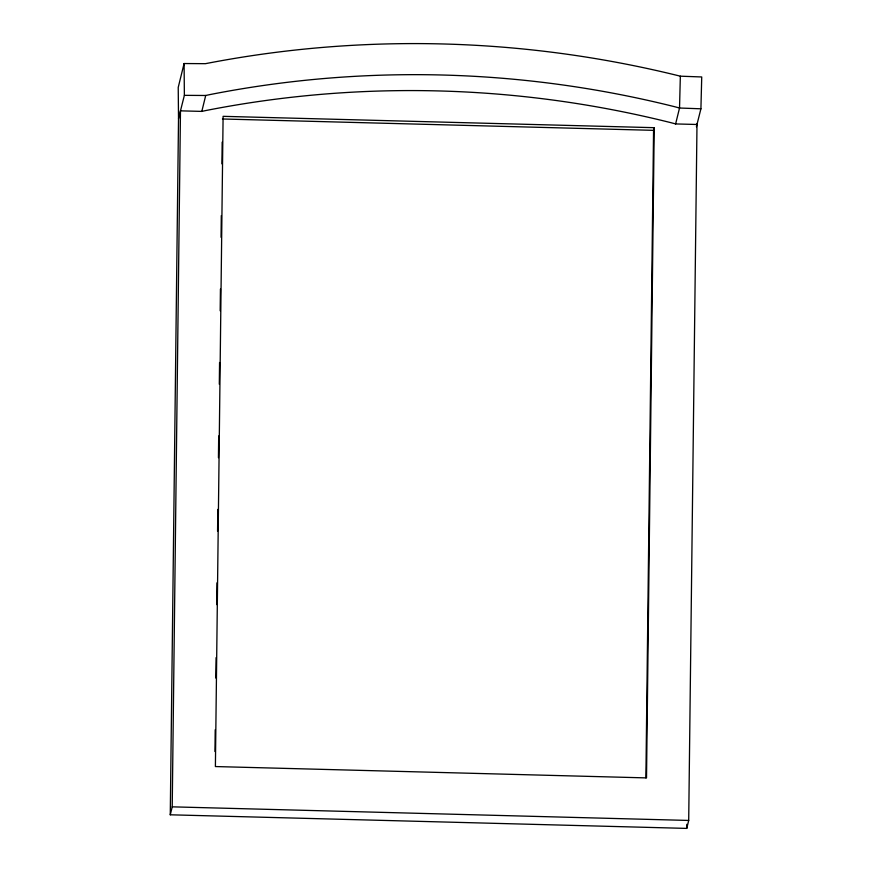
<?xml version="1.0" encoding="UTF-8"?>
<svg xmlns="http://www.w3.org/2000/svg" width="872" height="872" viewBox="0 0 872 872"><rect width="100%" height="100%" fill="white"/><g stroke="black" fill="none" stroke-linecap="round" stroke-linejoin="round"><path stroke-width="1.31" d="M697.001 123.639L688.706 820.443L686.755 828.4L170.269 814.797L178.52 118.799L178.226 87.407L184.09 63.536L205.432 63.678A1069.181 1033.712 13.8 0 1 680.345 76.18L701.731 76.965L700.914 108.804L696.401 126.767M170.269 814.797L172.22 806.84L180.471 110.842L184.374 95.342L184.09 63.536M214.959 751.522L215.21 729.755M215.82 678.067L216.071 657.662M216.692 604.612L216.954 582.845M217.564 531.157L217.826 509.39M218.436 457.702L218.698 435.935M219.308 384.247L219.57 362.48M220.18 310.792L220.431 289.024M221.052 237.326L221.303 215.569M221.924 163.871L222.175 142.114M645.89 777.835L653.564 130.342L654.218 127.683L223.101 116.336L215.395 766.553L646.512 777.9L654.218 127.683M686.755 828.4L686.798 824.313M680.345 76.18L679.528 108.019L675.615 123.933L671.277 122.767A1037.102 1002.702 13.8 0 0 205.945 110.515L201.814 111.398L180.471 110.842L178.52 118.799M201.814 111.398L205.716 95.484L209.858 94.601A1037.102 1002.702 13.8 0 1 675.19 106.853L679.528 108.019L700.914 108.804M184.374 95.342L205.716 95.484M675.615 123.933L696.957 124.489M222.447 118.984L653.564 130.342M172.22 806.84L688.706 820.443"/></g></svg>
